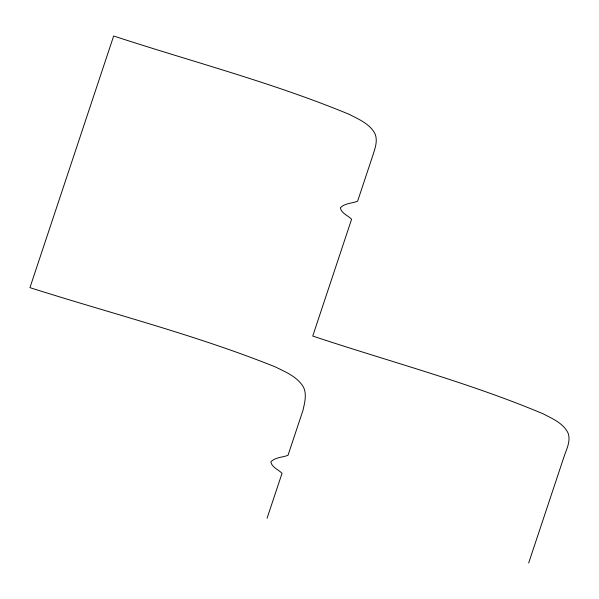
<?xml version="1.0" encoding="UTF-8"?>
<svg xmlns="http://www.w3.org/2000/svg" width="599" height="599" viewBox="0 0 599 599"><rect width="100%" height="100%" fill="white"/><g stroke="black" fill="none" stroke-linecap="round" stroke-linejoin="round"><path stroke-width="0.9" d="M267.087 518.217L282.039 473.285C278.505 469.623 271.691 467.317 270.853 461.866C275.053 457.262 282.458 457.471 288.014 455.307L302.967 410.375C304.629 402.91 306.958 394.741 303.603 387.388C297.651 376.861 285.693 372.076 275.383 366.94C195.536 334.886 111.826 313.719 29.95 287.64L113.66 36C192.219 61.764 272.65 82.655 349.142 114.312C358.749 119.291 370.182 123.918 375.214 134.206C377.909 141.581 374.764 149.263 372.533 156.309L357.588 201.249C352.002 203.405 344.582 203.181 340.352 207.793C341.213 213.259 348.056 215.558 351.606 219.219L312.745 336.054C389.642 361.661 468.44 382.409 543.256 413.864C552.503 418.768 563.681 423.328 568.249 433.489C570.585 440.879 567.043 448.307 564.55 455.15L528.67 563"/></g></svg>
